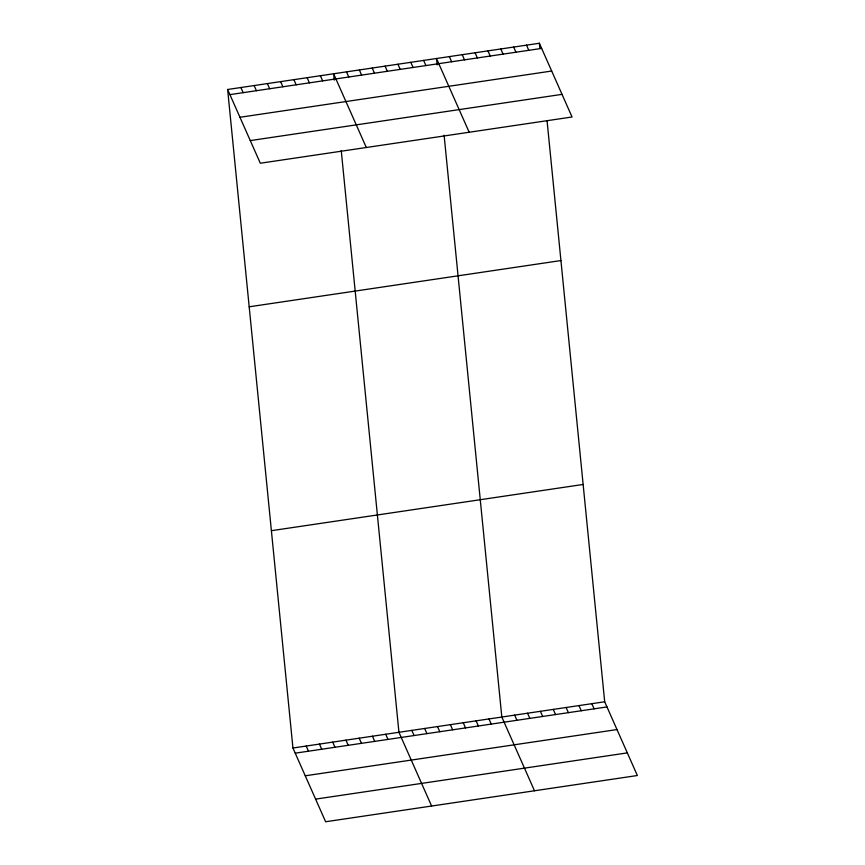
<?xml version="1.0" encoding="UTF-8"?>
<svg xmlns="http://www.w3.org/2000/svg" width="865" height="865" viewBox="0 0 865 865"><rect width="100%" height="100%" fill="white"/><g stroke="black" fill="none" stroke-linecap="round" stroke-linejoin="round"><path stroke-width="1.3" d="M227.636 89.484L539.371 43.25L572.057 116.991L260.311 163.226L227.636 89.484L292.943 748.009L325.629 821.75L637.364 775.516L604.689 701.774L547.113 121.23M229.917 94.631L541.663 48.408M239.94 117.272L551.686 71.038M250.277 140.584L562.023 94.361M249.185 306.794L560.931 260.56M271.394 530.688L583.14 484.465M292.943 748.009L604.689 701.774M295.235 753.166L606.971 706.932M305.259 775.797L617.005 729.563M315.595 799.119L627.341 752.885M526.515 45.153L528.796 50.311M513.659 47.067L515.94 52.214M500.803 48.97L503.084 54.127M487.936 50.873L490.217 56.03M475.08 52.787L477.361 57.944M462.224 54.69L464.505 59.847M449.357 56.603L451.638 61.75M469.176 132.248L436.501 58.506L437.139 64.897M423.645 60.409L425.926 65.567M410.778 62.323L413.07 67.47M397.922 64.226L400.203 69.384M385.066 66.129L387.347 71.287M372.199 68.043L374.491 73.19M359.343 69.946L361.624 75.104M346.487 71.849L348.768 77.007M366.306 147.504L333.62 73.763L334.258 80.153M320.374 75.731L322.656 80.877M591.833 703.688L594.114 708.835M307.129 77.688L309.411 82.845M578.977 705.591L581.258 710.749M293.873 79.656L296.165 84.813M566.11 707.494L568.391 712.652M280.628 81.624L282.909 86.77M553.254 709.408L555.535 714.566M267.382 83.581L269.664 88.738M540.398 711.311L542.679 716.469M254.126 85.549L256.418 90.706M527.531 713.225L529.823 718.372M240.881 87.516L243.162 92.674M514.675 715.128L516.956 720.285M534.494 790.772L501.819 717.031L444.102 135.2M488.952 718.945L491.244 724.091M476.096 720.848L478.377 726.005M463.24 722.751L465.521 727.908M450.373 724.665L452.665 729.811M437.517 726.568L439.798 731.725M424.661 728.471L426.942 733.628M411.794 730.384L414.086 735.542M431.613 806.029L398.938 732.287L341.232 150.456M385.693 734.255L387.974 739.413M372.437 736.223L374.729 741.37M359.191 738.18L361.473 743.338M345.946 740.148L348.227 745.306M332.69 742.116L334.982 747.263M319.445 744.073L321.726 749.231M306.199 746.041L308.481 751.198M539.371 43.25L539.879 48.364"/></g></svg>
